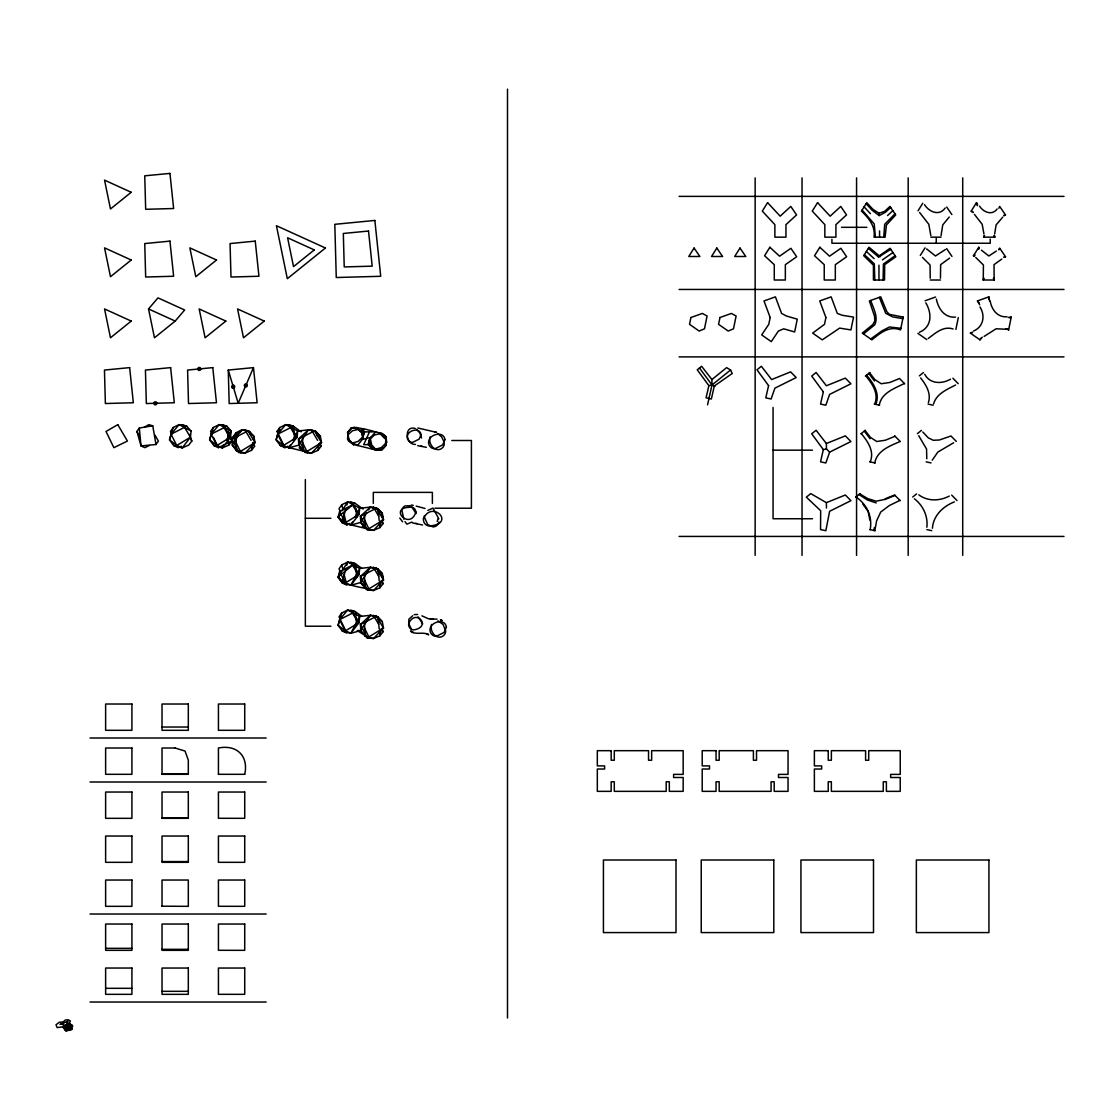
<?xml version="1.0" encoding="UTF-8"?>
<svg xmlns="http://www.w3.org/2000/svg" width="1120" height="1120" viewBox="0 0 1120 1120"><rect width="100%" height="100%" fill="white"/><g stroke="black" fill="none" stroke-linecap="round" stroke-linejoin="round"><path stroke-width="1.5" d="M875.406 237.16L874.216 223.944L862.12 210.056M926.87 527.226C928.102 516.18 923.132 505.554 914.424 498.778M941.052 235.606L942.76 224.896L949.242 217.014M983.948 234.024L982.184 224.308L974.414 214.34M870.17 529.662C872.648 516.628 866.824 504.224 855.904 496.944M988.75 299.236L988.848 296.856L977.438 300.944L979.706 304.808M983.262 278.222L983.43 265.006L975.73 257.474M978.628 249.284L978.768 247.268L973.462 255.738L974.358 256.102M191.1 431.032L190.428 437.192L182.28 447.86L173.67 445.522L169.526 439.866L171.024 434.196L179.102 424.606L186.718 426.202L191.1 431.032L179.102 424.606L173.166 427.518L170.422 431.466L171.85 434.42M362.628 436.996L362.138 432.264L358.246 429.436L352.436 430.766L348.068 434.756L348.53 439.852L352.394 443.058L358.232 441.35L362.628 436.996L364.504 431.9L375.69 431.844L381.43 433.384L386.05 436.744L386.638 442.358L381.416 447.524L374.486 449.54L369.894 445.746L369.362 439.698L374.528 434.966L381.43 433.384M362.922 439.194L363.314 436.072L361.27 428.484L356.58 427.574L350.966 428.078L347.522 432.642L349.006 439.572L353.654 444.808L356.692 444.584M438.046 518.714L437.22 521.556M875.112 530.726L873.908 530.474L874.398 527.506M238.392 435.4L232.302 445.116L236.432 450.772L245.042 453.11L255.01 442.596L253.876 436.282L248.038 430.906L241.878 429.856L231.98 439.026L232.302 445.116L238.77 452.452L245.042 453.11L251.468 450.352L252.812 442.54M253.344 439.418L253.876 436.282L249.494 431.452L244.986 429.926M301.14 431.83L293.342 426.202L285.726 424.606L277.634 434.196L276.15 439.866L280.28 445.522L311.542 453.11L321.51 442.596L320.376 436.282L314.538 430.906L308.378 429.856L298.466 439.026L298.802 445.116L305.27 452.452L311.542 453.11L317.968 450.352L319.032 444.094M319.844 439.418L320.376 436.282L315.98 431.452L311.472 429.926M380.996 521.346L379.932 527.59L373.506 530.348L367.234 529.69L360.766 522.354L360.43 516.278L370.342 507.108L376.502 508.144L381.864 513.268L383.474 519.834L373.506 530.348L342.244 522.76L338.114 517.104L339.598 511.434L353.136 504.588L359.688 508.284L370.342 507.108L377.118 508.774L382.34 513.534L383.474 519.834L367.234 529.69L360.43 516.278L376.502 508.144L383.474 519.834M381.808 516.656L382.34 513.534L377.944 508.704L373.436 507.178L372.414 507.766M380.996 581.532L379.932 587.776L373.506 590.534L367.234 589.876L360.766 582.54L360.43 576.464L370.342 567.294L376.502 568.33L381.864 573.468L383.474 580.02L373.506 590.534L370.636 589.75M381.808 576.842L382.34 573.72L377.944 568.89L373.436 567.364L372.414 567.952L377.118 568.974L382.34 573.72L383.474 580.02L367.234 589.876L360.43 576.464L376.502 568.33L383.474 580.02M380.996 629.538L379.932 635.796L373.506 638.54L367.234 637.896L360.766 630.546L360.43 624.47L370.342 615.3L376.502 616.336L382.34 621.726L383.474 628.026L373.506 638.54L370.636 637.77M926.786 458.78L926.548 449.008L918.722 435.708M874.804 530.67L876.652 520.772L880.712 512.036L889.238 505.61L899.976 500.346M955.892 329.42L958.314 317.604M1005.97 328.636L1008.616 329.924L1011.248 317.1L1008.266 317.478M932.4 528.262C933.31 515.564 943.054 506.324 954.366 501.886M928.396 402.556C931.434 393.484 926.058 384.846 920.654 377.958M993.86 278.222L994.238 280.014L983.15 280.014L983.542 278.222M707.56 404.81L711.998 384.986L711.914 379.554L701.624 366.268L697.242 369.81L708.862 385.644L706.076 397.838L711.368 399L714.308 385.994L732.256 373.464L730.576 370.006L726.586 367.626L711.914 379.554M874.272 404.068L875.728 404.39C880.39 393.526 873.334 383.278 866.6 375.186L869.834 372.498M826.378 443.534L816.102 430.262L811.706 433.79L823.326 449.624L820.54 461.818L825.832 462.98L829.626 452.144L850.92 441.546L845.334 435.862L826.378 443.534L826.462 448.966L829.626 452.144M874.636 404.152C879.186 393.596 872.214 383.684 865.732 375.83M870.17 461.902C874.72 451.36 867.762 441.434 861.266 433.58M994.462 235.606L994.854 237.16L983.766 237.16L984.144 235.606M348.068 434.756L347.508 438.956L348.544 441.084L353.654 444.808M383.054 579.334L381.864 573.468L377.118 568.974L370.342 567.294L359.688 568.47L353.136 564.774L339.598 571.634L338.114 577.29L342.244 582.946L346.892 585.088L344.092 574.56M345.59 509.684L342.23 522.2L338.114 517.104L345.338 522.746L350.854 525.098L360.766 522.354L366.856 512.652M346.85 504.98L347.69 501.844L355.306 503.454L363.104 509.068M345.59 569.87L342.23 582.4L346.444 584.164M346.85 565.166L347.69 562.044L355.306 563.64L361.802 568.33M430.122 436.898C428.4 442.162 432.166 449.582 438.102 449.68A6.748 6.748 0 0 0 441.98 448.224L442.96 447.244A5.642 5.642 0 0 0 444.178 443.198M431.55 624.414C429.828 629.678 433.594 637.112 439.53 637.196A6.748 6.748 0 0 0 443.408 635.74L444.388 634.76A5.642 5.642 0 0 0 445.592 630.714L443.058 624.428L438.004 620.83M173.166 427.518L169.526 439.866L176.75 445.508L182.28 447.86L188.706 445.102L191.828 441.056L189.56 434.462M213.794 445.522L222.404 447.86L230.552 437.192L231.224 431.032L226.842 426.202L219.226 424.606L213.29 427.518L209.65 439.866L213.794 445.522L218.428 447.664L231.952 441.056L228.55 431.158M308.378 429.856L297.724 431.032L285.726 424.606L279.79 427.518L276.15 439.866L283.374 445.508L288.89 447.86L298.802 445.116L308.378 429.856L315.98 431.452L317.688 436.408M341.754 612.962L338.114 625.296L342.244 630.952L346.892 633.094L338.996 616.91L341.754 612.962L347.69 610.05L355.306 611.646L361.802 616.336M352.394 443.058L357.56 445.48L362.236 439.432L364.504 431.9L360.948 430.052L362.138 432.264M879.27 405.16C881.37 392.742 894.642 388.458 904.428 383.46M874.804 462.91C876.876 450.604 890.61 445.522 900.186 441.546M340.284 571.284L338.492 576.688L342.23 582.4L338.114 577.29C345.758 585.872 357.378 586.39 367.766 588.98M375.69 431.844L370.692 437.416L368.172 444.654L371.546 447.426M933.604 403.83C936.474 393.708 947.086 389.424 955.584 385.014M932.19 460.222L937.846 452.074L953.652 442.764M253.456 367.626L238.196 403.284L228.256 370.062L253.456 367.626L257.138 402.752L229.18 403.536L228.256 370.062M369.278 432.334L363.692 444.654L368.172 444.654L369.362 439.698M972.188 332.248L970.368 333.102L979.972 339.85L980.714 338.24M983.15 280.014L984.004 278.222M998.802 208.292L999.684 206.43L1005.466 214.9L1003.94 215.824M999.012 249.802L999.782 248.304L1005.564 256.76L1004.15 257.32M226.408 440.216L231.224 431.032L219.226 424.606L211.134 434.196L209.65 439.866L216.874 445.508L222.404 447.86L224 444.794M290.5 444.794L288.89 447.86L297.038 437.192L297.724 431.032L292.908 440.216M352.464 522.032L350.854 525.098L359.002 514.43L359.688 508.284L354.872 517.454M342.244 630.952L350.854 633.29L359.688 616.476L370.342 615.3L377.944 616.896L382.34 621.726M983.766 237.16L984.606 235.606M240.142 432.628L241.878 429.856L249.494 431.452L250.628 434.756M340.326 513.562L338.492 516.502L353.136 504.588L359.002 514.43L345.338 522.746L339.598 511.434M342.174 510.636L347.69 501.844L353.136 504.588M368.592 509.88L370.342 507.108M353.136 564.774L347.69 562.044L338.492 576.688L353.136 564.774L359.002 574.63L350.854 585.284L342.244 582.946M339.598 571.634L345.338 582.932L359.002 574.63L359.688 568.47L350.854 585.284L360.766 582.54L370.342 567.294M350.854 633.29L359.002 622.636L359.688 616.476L347.69 610.05L339.598 619.64L338.114 625.296L345.338 630.938L350.854 633.29L360.766 630.546L370.342 615.3M918.036 210.784L922.768 203.238M920.304 255.402L925.036 247.87M972.958 212.506L971.194 211.106L976.5 202.65L977.662 204.988M347.522 432.642L351.82 428.456L354.018 427.868L358.246 429.436M136.976 431.466L139.314 428.008L152.754 425.796L155.988 444.514L141.008 445.928L136.976 431.466L139.132 435.89M155.988 444.514L158.396 441.056L154.896 435.106M213.29 427.518L210.532 431.466L211.974 434.42M235.942 432.768L236.432 450.772L241.08 452.914L233.184 436.73L235.942 432.768L241.878 429.856M287.924 446.194L284.928 447.664L277.032 431.466L279.79 427.518M347.69 501.844L341.754 504.756L338.996 508.718L340.494 511.77M347.69 562.044L341.754 564.942L338.996 568.904L340.494 571.956M222.404 447.86L228.83 445.102L231.952 441.056L230.202 438.088M251.468 450.352L254.59 446.306L253.456 443.016M317.968 450.352L321.09 446.306L319.956 443.016M381.92 520.254L383.054 523.558L379.932 527.59L379.568 524.16M381.92 580.44L383.054 583.744L379.932 587.776L379.568 584.346M381.92 628.446L383.054 631.75L379.932 635.796L379.568 632.352M385.462 442.302L386.232 445.088L383.572 447.916L379.106 449.694L374.486 449.54M148.54 308.952L157.962 297.864L184.632 309.988L175.21 321.076L154.462 337.778L148.54 308.952L175.21 321.076M378.308 450.254L382.368 449.61L386.232 445.088M979.972 339.85L982.296 337.232M998.774 249.452L999.782 248.304M890.666 207.494L885.36 212.366L879.214 215.572L872.382 210.476L866.096 203.714M887.53 215.544L892.836 210.672M895.006 213.836L884.716 224.252L883.722 237.16M997.136 208.992C992.096 215.894 983.416 212.212 979.538 206.15M1002.722 217.182L996.114 224.896L994.658 234.038M921.466 430.346L917.336 433.678M945.224 207.984C939.204 216.454 929.166 211.946 924.504 204.666M923.398 372.596L919.366 375.858M860.972 433.79L865.368 430.262M855.61 497.154L860.006 493.612M916.58 493.92L912.688 497.042M730.576 370.006L711.998 384.986L708.862 385.644M984.102 336.42L996.128 328.776L1005.858 329.238M996.366 251.034L988.848 255.99L981.414 250.166M919.394 332.276C932.176 326.984 932.022 313.264 925.82 302.862M863.478 333.956L874.804 324.758C878.556 316.596 873.18 308.168 870.772 300.44M870.674 339.01L881.804 330.946L889.476 326.97L900.858 328.314M928.242 338.492C935.424 333.158 943.32 325.724 953.078 328.972M865.438 376.04L866.6 375.186M427.854 510.384L433.02 508.102L438.802 518.826M890.764 249.368L878.57 257.068L868.364 248.332M892.934 252.532L882.42 259.882M895.104 255.71L883.4 264.04L883.12 280.014M945.434 249.48L935.494 255.99L926.618 248.92M949.564 258.118L940.646 264.642L940.45 278.222M879.536 255.654L890.05 248.304L895.818 256.76L884.702 264.656L884.506 280.014L873.418 280.014L873.418 265.174L863.73 255.738L869.036 247.268L880.264 256.704M973.49 331.044C983.528 326.914 985.432 315.644 980 306.978M1001.84 259.042L994.014 264.642L994.14 278.222M63.854 1026.06L65.478 1025.122M66.934 1024.282L68.054 1023.638M63.49 1026.564L66.136 1025.038M66.654 1024.73L68.684 1023.568M63.126 1027.068L66.472 1025.136M66.696 1025.01L69.314 1023.484M63.196 1027.306L66.668 1025.304M66.878 1025.178L69.622 1023.61M63.35 1027.516L66.85 1025.486M67.074 1025.36L69.846 1023.764M63.504 1027.712L67.046 1025.668M67.27 1025.542L70.07 1023.918M63.658 1027.908L66.864 1026.06M67.872 1025.486L70.294 1024.086M63.812 1028.118L66.738 1026.424M68.348 1025.5L70.518 1024.24M63.966 1028.314L66.766 1026.704M68.684 1025.598L70.742 1024.408M64.12 1028.524L66.878 1026.928M68.936 1025.738L70.966 1024.562M64.274 1028.72L67.032 1027.124M69.132 1025.92L71.19 1024.73M64.428 1028.916L67.242 1027.292M69.258 1026.13L71.414 1024.884M64.582 1029.126L67.536 1027.418M69.328 1026.382L71.638 1025.052M64.722 1029.322L67.914 1027.488M69.3 1026.69L71.862 1025.206M64.876 1029.532L68.572 1027.39M68.992 1027.152L72.086 1025.374M65.03 1029.728L72.31 1025.528M65.184 1029.924L72.534 1025.696M65.338 1030.134L72.59 1025.948M65.492 1030.33L72.52 1026.27M65.646 1030.54L72.45 1026.606M65.8 1030.736L72.38 1026.942M66.066 1030.862L72.296 1027.264M66.794 1030.736L72.226 1027.6M67.522 1030.61L72.156 1027.936M68.25 1030.484L72.086 1028.258M68.978 1030.344L72.016 1028.594M69.706 1030.218L71.946 1028.93M70.42 1030.092L71.876 1029.252M144.354 427.224L148.778 424.676L152.754 425.796M233.184 436.73L239.078 433.328M277.032 431.466L279.986 429.772M412.006 522.06L406.882 524.146L405.006 521.626M149.38 445.466L144.872 447.664L141.008 445.928L139.314 428.008M181.314 446.194L178.304 447.664L173.67 445.522M342.244 522.76L346.892 524.902L349.888 523.432M1009.638 317.856L1011.248 317.1M975.03 255.038L973.462 255.738L974.582 255.752M412.72 615.72L408.898 619.164L408.646 624.806A5.684 5.684 0 0 0 409.92 628.054L410.76 628.866A4.746 4.746 0 0 0 414.19 629.832C432.278 626.444 415.31 608.076 408.702 623.616L411.614 629.594M904.652 383.796L899.556 378.49L889.84 382.466L881.23 383.74L874.846 379.596L869.568 372.736M895.09 436.24L885.374 440.23L876.764 441.49L870.38 437.346L865.102 430.486M895.09 495.376L885.374 499.352L876.106 501.158L867.706 498.596L859.74 493.85M826.378 502.656L845.334 494.998L850.92 500.668L829.626 511.28L825.832 530.726L820.54 529.578L820.68 510.734L806.344 497.154L810.74 493.612L826.378 502.656L826.462 508.088M885.122 498.834L894.6 494.998L900.186 500.668M949.284 496.09C939.638 501.102 927.78 501.564 918.806 494.844M950.502 379.204C941.822 384.23 929.88 384.076 924.714 374.248M925.05 300.79L935.578 297.01M879.088 213.276L884.632 211.316L889.952 206.43L895.72 214.9L886.438 224.994L885.108 237.16L874.02 237.16C875.784 226.534 868.63 217.952 861.462 211.106L866.768 202.65L873.04 209.426L879.088 213.276L879.214 215.572M350.966 428.078L354.788 427.14M1003.702 215.474L1005.466 214.9M970.368 333.102L972.58 332.528M370.692 437.416L362.236 439.432M823.326 449.624L826.462 448.966M414.204 614.6L417.564 614.474M1003.912 256.97L1005.564 256.76M357.56 445.48L376.306 450.058L382.368 449.61M188.314 774.074L162.022 774.074M679.084 196.378L1064 196.378M841.526 227.318L866.838 227.318M930.832 237.16L941.052 237.16M930.23 280.014L940.45 280.014M679.084 289.45L1064 289.45M679.084 356.888L1064 356.888M451.822 440.496L471.408 440.496L471.408 508.214L434.966 508.214M773.066 450.156L812.49 450.156M305.354 518.294L330.932 518.294M812.49 518.742L773.066 518.742L773.066 407.456M679.084 536.424L1064 536.424M330.932 626.22L305.354 626.22L305.354 479.584M162.022 727.034L188.314 727.034M90.034 738.01L266.168 738.01M218.428 774.312L244.72 774.312M90.034 782.012L266.168 782.012M162.022 818.076L188.314 818.076M162.022 861.574L188.314 861.574M162.022 906.206L188.314 906.332L188.314 880.04L162.022 880.04L162.022 906.332M90.034 914.018L266.168 914.018M105.63 948.332L131.922 948.332M162.022 949.326L188.314 949.326M105.63 988.316L131.922 988.316M162.022 991.326L188.314 991.326M90.034 1002.022L266.168 1002.022M360.766 630.546L357.28 630.532L369.544 638.358M431.13 619.164L433.16 619.178L428.442 618.772L421.918 615.846M437.038 619.122L430.374 619.136M415.464 444.43C405.468 444.962 403.704 424.984 415.282 428.484M1007.006 316.764C997.472 317.576 991.662 309.652 990.178 301.056M426.342 447.328L417.676 445.648M422.52 524.986L412.538 522.9M411.25 505.036L413.266 505.358M902.832 318.696L892.346 316.806L885.696 313.236L879.34 297.36M425.054 508.466L416.192 506.1M955.514 317.142C944.482 317.926 938.406 308.854 936.348 299.082M420.91 446.124L422.198 446.348M415.772 523.362L417.06 523.6M436.632 432.376L417.886 428.008M933.128 405.202L928.074 404.096M879.564 405.216L875.728 404.39M931.042 462.91L926.142 461.846M875.112 462.98L869.806 461.818M931.756 530.67L926.856 529.606M434.588 431.956L436.086 432.278L435.106 432.054M873.908 530.474L869.806 529.578M363.202 428.638L373.8 431.298M367.766 636.986L364.896 636.202L364.532 623.112M410.144 505.722L404.936 505.932A6.118 6.118 0 0 0 401.87 510.104L403.858 519.204M876.204 502.908L867.328 499.954L858.97 494.536M226.842 426.202L222.334 424.676L227.584 433.622M182.21 424.676L186.718 426.202M355.306 503.454L350.798 501.928L356.916 512.344M356.44 566.944L355.306 563.64L350.798 562.114L356.916 572.53M379.092 620.2L377.944 616.896L373.436 615.37L378.686 624.302M440.412 619.836L441.868 620.368M714.994 386.288L711.998 384.986L699.552 368.116M428.092 634.438L426.916 633.892L428.708 634.774C423.402 631.302 416.514 635.25 411.292 631.582M280.28 445.522L284.928 447.664M360.766 582.54L364.896 588.196L369.544 590.338M442.022 620.508L440.65 619.864L441.448 620.242M971.194 211.106L973.168 212.156M437.934 433.734L441.63 436.898L443.912 441.588M361.27 428.484L364 430.192M411.082 631.4L413.322 632.604L410.536 631.022M926.758 339.584L917.91 333.368M382.214 433.412L386.05 436.744M299.124 447.93L307.58 452.914L301.84 441.14M362.362 526.12L369.544 530.152L364.518 519.848M952.882 378.224L958.23 383.67M951.678 495.11L957.026 500.556M894.6 435.862L899.976 441.21M402.598 521.794L399.756 518.042M416.612 429.268L419.958 433.132L421.526 437.948M411.474 506.506L416.136 513.576M418.026 616.784L422.688 623.854M874.076 258.622L866.376 251.51M922.432 257.376L930.076 265.006L930.23 278.222M864.388 254.674L874.3 263.83L874.804 280.014M1007.412 328.72L1008.616 329.924M384.314 438.116L379.232 432.824L384.188 435.778L386.638 442.358M356.58 427.574L361.662 432.866L362.432 435.652M977.438 300.944L979.076 302.708M864.108 206.878L870.394 213.654M919.604 212.478L928.816 224.308L930.832 235.606M376.306 450.058L371.658 444.822L370.174 437.892M922.782 431.998L928.312 437.878L933.282 440.272L939.358 440.006L950.95 435.988L956.312 441.42M868.784 373.422L874.468 380.954M864.332 431.172L870.016 438.704M360.766 522.354L364.896 528.01L364.532 514.92M298.802 445.116L302.932 450.772L302.568 437.682M862.778 503.944L868.14 511.392L869.876 520.156M946.722 207.032L951.874 214.564M946.638 248.64L951.972 256.438M373.436 507.178L378.686 516.11M381.304 520.576L383.054 523.558M312.354 431.424L317.604 440.356M319.34 443.338L321.09 446.306M373.436 567.364L378.686 576.296M381.304 580.762L383.054 583.744M294.952 435.106L288.834 424.676L293.342 426.202L294.602 438.228M381.304 628.768L383.054 631.75M245.854 431.424L251.104 440.356M252.854 443.338L254.59 446.306M356.916 620.55L350.798 610.12L355.306 611.646L356.44 614.95M190.078 438.088L191.828 441.056M994 235.606L994.854 237.16M344.204 519.4L345.702 522.452M346.444 523.978L346.892 524.902M364.518 580.048L368.816 588.868M344.204 579.586L345.702 582.638M364.518 628.054L368.816 636.874M213.402 437.36L218.428 447.664M993.398 278.222L994.238 280.014M379.092 511.994L377.944 508.704L379.218 520.716M379.092 572.194L377.944 568.89L379.218 580.916M341.754 504.756L342.538 507.962M343.714 512.764L346.052 522.382M341.754 564.942L342.538 568.148M976.5 202.65L977.228 205.702M978.768 247.268L979.076 248.584M369.782 441.378L371.406 448.672M989.646 301.252L988.848 296.856M377.944 616.896L379.218 628.922M355.838 508.606L356.748 517.188M355.306 563.64L356.748 577.374M355.838 616.798L356.566 623.672M227.388 431.354L228.83 445.102M878.43 255.612L878.57 257.068M364.532 575.106L364.896 588.196M990.206 239.092L990.206 243.25L831.922 243.25L831.922 239.316M962.71 177.898L962.71 555.38M936.25 238.364L936.25 243.25M908.18 177.898L908.18 555.38M879.564 230.902L879.564 237.16M878.962 265.174L878.962 280.014M856.562 177.898L856.562 555.38M802.032 177.898L802.032 555.38M755.146 177.898L755.146 555.38M507.5 89.138L507.5 1017.954M432.376 503.426L432.376 492.38L373.31 492.38L373.31 503.426M244.72 774.284C248.822 755.944 236.656 744.31 218.428 748.02L218.428 774.284M424.424 515.606A6.51 6.51 0 0 0 424.382 517.076L427.7 524.566L432.964 526.918A6.748 6.748 0 0 0 436.842 525.462L437.822 524.482A5.642 5.642 0 0 0 438.97 521.948M415.898 511.896C409.934 531.608 386.75 506.394 411.698 507.276A5.152 5.152 0 0 1 415.268 509.796L415.898 511.896M421.036 434.658L419.118 439.124L412.762 442.316A4.746 4.746 0 0 1 409.332 441.35L408.492 440.538A5.684 5.684 0 0 1 407.218 437.29C406.882 430.36 419.86 426.608 421.036 434.658M444.976 439.586L442.694 444.878L435.148 448.672A5.642 5.642 0 0 1 431.074 447.51L430.08 446.544A6.748 6.748 0 0 1 428.568 442.708C428.176 434.476 443.576 430.038 444.976 439.586M446.404 627.102L444.122 632.408L436.576 636.188A5.642 5.642 0 0 1 432.502 635.04L431.508 634.074A6.748 6.748 0 0 1 429.996 630.224C429.604 621.992 445.004 617.554 446.404 627.102M423.5 518.532L423.43 519.946A6.748 6.748 0 0 0 424.942 523.796L425.936 524.762A5.642 5.642 0 0 0 430.01 525.91C456.148 523.656 432.068 499.716 423.5 518.532M67.746 1021.314L66.332 1022.476L67.312 1023.26L69.426 1023.008L70.406 1021.006L68.25 1019.774L65.212 1020.054L63.532 1021.706L64.526 1022.616L67.746 1021.314M60.256 1024.296L63.084 1024.044L63.952 1025.01L62.538 1026.858L57.162 1027.614L56 1024.8L59.206 1022.308L63.028 1021.916L64.008 1022.854L60.27 1024.254M690.928 317.52L689.542 324.31L699.146 331.058L704.466 328.818L707.098 315.994L702.338 313.432L690.928 317.52M719.964 317.52L718.578 324.31L728.182 331.058L733.502 328.818L736.12 315.994L731.374 313.432L719.964 317.52M770.168 317.52L768.782 324.31L761.684 334.894L771.288 341.642L778.386 331.058L783.706 328.818L794.64 331.968L797.272 319.158L786.338 315.994L781.578 313.432L775.418 296.856L764.008 300.944L770.168 317.52M825.902 317.52L824.516 324.31L812.672 333.102L822.262 339.85L839.664 328.104L850.92 329.924L853.538 317.1L842.296 315.294L837.312 313.432L831.152 296.856L819.742 300.944L825.902 317.52M903.154 317.1L900.522 329.924C889.322 325.374 880.026 333.214 871.878 339.85L862.274 333.102L872.816 324.562L874.818 320.922L874.566 316.302L869.344 300.944L880.768 296.856L886.774 311.584L889.42 314.356L903.154 317.1M768.586 385.644L765.8 397.838L771.106 399L774.886 388.164L796.18 377.566L790.608 371.882L771.652 379.554L761.362 366.268L756.98 369.81L768.586 385.644M823.326 391.874L820.54 404.068L825.832 405.216L829.626 394.394L850.92 383.796L845.334 378.112L826.378 385.77L816.102 372.498L811.706 376.04L823.326 391.874M694.078 248.038L688.772 256.494L699.86 256.494L694.078 248.038M716.828 248.038L711.522 256.494L722.61 256.494L716.828 248.038M767.606 202.65L762.3 211.106L774.872 224.644L774.872 237.16L785.96 237.16L785.96 224.644L796.572 214.9L790.79 206.43L780.178 216.188L767.606 202.65M739.998 248.038L734.692 256.494L745.78 256.494L739.998 248.038M769.874 247.268L764.568 255.738L774.27 264.67L774.27 280.014L785.344 280.014L785.344 264.67L796.67 256.76L790.888 248.304L779.576 256.2L769.874 247.268M817.572 202.65L812.266 211.106L824.838 224.644L824.838 237.16L835.926 237.16L835.926 224.644L846.538 214.9L840.756 206.43L830.144 216.188L817.572 202.65M819.84 247.268L814.534 255.738L824.236 264.67L824.236 280.014L835.324 280.014L835.324 264.67L846.636 256.76L840.854 248.304L829.542 256.2L819.84 247.268M131.222 192.276L110.474 208.978L104.552 180.152L131.222 192.276M131.222 260.008L110.474 276.71L104.552 247.884L131.222 260.008M131.222 321.076L110.474 337.778L104.552 308.952L131.222 321.076M216.538 260.008L195.79 276.71L189.854 247.884L216.538 260.008M225.848 321.076L205.1 337.778L199.178 308.952L225.848 321.076M314.272 249.914L293.524 266.616L287.602 237.79L314.272 249.914M325.444 247.996L287.322 278.684L276.43 225.722L325.444 247.996M264.25 321.076L243.502 337.778L237.566 308.952L264.25 321.076M190.428 437.192L176.75 445.508L171.024 434.196L184.548 427.35L190.428 437.192M230.552 437.192L216.874 445.508L211.134 434.196L224.672 427.35L230.552 437.192M255.01 442.596L238.77 452.452L231.98 439.026L248.038 430.906L255.01 442.596M297.038 437.192L283.374 445.508L277.634 434.196L291.172 427.35L297.038 437.192M321.51 442.596L305.27 452.452L298.466 439.026L314.538 430.906L321.51 442.596M359.002 622.636L345.338 630.938L339.598 619.64L353.136 612.794L359.002 622.636M383.474 628.026L367.234 637.896L360.43 624.47L376.502 616.336L383.474 628.026M117.796 424.676L106.008 431.466L113.89 447.664L127.414 441.056L117.796 424.676M169.946 173.404L144.746 175.826L145.67 209.3L173.628 208.516L169.946 173.404M374.85 220.444L334.81 224.322L336.266 277.522L380.716 276.29L374.85 220.444M169.946 241.122L144.746 243.558L145.67 277.032L173.628 276.248L169.946 241.122M255.248 241.122L230.062 243.558L230.986 277.032L258.944 276.248L255.248 241.122M368.508 231.042L343.322 233.464L344.232 266.938L372.204 266.154L368.508 231.042M129.64 367.626L104.454 370.062L105.378 403.536L133.336 402.752L129.64 367.626M170.618 367.626L145.432 370.062L146.342 403.536L174.314 402.752L170.618 367.626M212.786 367.626L187.586 370.062L188.51 403.536L216.468 402.752L212.786 367.626M131.922 704.018L105.63 704.018L105.63 730.31L131.922 730.31L131.922 704.018M188.314 704.018L162.022 704.018L162.022 730.31L188.314 730.31L188.314 704.018M244.72 704.018L218.428 704.018L218.428 730.31L244.72 730.31L244.72 704.018M131.922 748.02L105.63 748.02L105.63 774.312L131.922 774.312L131.922 748.02M175.168 748.02L162.022 748.02L162.022 774.312L188.314 774.312L188.314 760.172L185.038 751.058L175.168 748.02M611.17 750.68L597.324 750.68L597.324 765.898L604.618 765.898L604.618 769.02L597.324 769.02L597.324 791.35L611.17 791.35L611.17 781.788L614.292 781.788L614.292 791.35L666.19 791.35L666.19 781.788L669.326 781.788L669.326 791.35L683.172 791.35L683.172 777.504L673.61 777.504L673.61 774.382L683.172 774.382L683.172 750.68L651.658 750.68L651.658 760.242L648.536 760.242L648.536 750.68L614.292 750.68L614.292 760.242L611.17 760.242L611.17 750.68M716.044 750.68L702.198 750.68L702.198 765.898L709.506 765.898L709.506 769.02L702.198 769.02L702.198 791.35L716.044 791.35L716.044 781.788L719.18 781.788L719.18 791.35L771.078 791.35L771.078 781.788L774.2 781.788L774.2 791.35L788.046 791.35L788.046 777.504L778.484 777.504L778.484 774.382L788.046 774.382L788.046 750.68L756.532 750.68L756.532 760.242L753.41 760.242L753.41 750.68L719.18 750.68L719.18 760.242L716.044 760.242L716.044 750.68M828.226 750.68L814.38 750.68L814.38 765.898L821.674 765.898L821.674 769.02L814.38 769.02L814.38 791.35L828.226 791.35L828.226 781.788L831.362 781.788L831.362 791.35L883.26 791.35L883.26 781.788L886.382 781.788L886.382 791.35L900.228 791.35L900.228 777.504L890.666 777.504L890.666 774.382L900.228 774.382L900.228 750.68L868.714 750.68L868.714 760.242L865.592 760.242L865.592 750.68L831.362 750.68L831.362 760.242L828.226 760.242L828.226 750.68M131.922 792.036L105.63 792.036L105.63 818.328L131.922 818.328L131.922 792.036M188.314 792.036L162.022 792.036L162.022 818.328L188.314 818.328L188.314 792.036M244.72 792.036L218.428 792.036L218.428 818.286L244.72 818.328L244.72 792.036M131.922 836.038L105.63 836.038L105.63 862.33L131.922 862.33L131.922 836.038M188.314 836.038L162.022 836.038L162.022 862.33L188.314 862.33L188.314 836.038M244.72 836.038L218.428 836.038L218.428 862.316L244.72 862.33L244.72 836.038M676.004 860.006L603.428 860.006L603.428 932.582L676.004 932.582L676.004 860.006M773.808 860.006L701.232 860.006L701.232 932.582L773.808 932.582L773.808 860.006M873.502 860.006L800.94 860.006L800.94 932.582L873.502 932.582L873.502 860.006M988.932 860.006L916.356 860.006L916.356 932.582L988.932 932.582L988.932 860.006M131.922 880.04L105.63 880.04L105.63 906.332L131.922 906.332L131.922 880.04M244.72 880.04L218.428 880.04L218.428 906.29L244.72 906.332L244.72 880.04M131.922 924.042L105.63 924.042L105.63 950.334L131.922 950.334L131.922 924.042M188.314 924.042L162.022 924.042L162.022 950.334L188.314 950.334L188.314 924.042M244.72 924.042L218.428 924.042L218.428 950.292L244.72 950.334L244.72 924.042M131.922 968.044L105.63 968.044L105.63 994.336L131.922 994.336L131.922 968.044M188.314 968.044L162.022 968.044L162.022 994.336L188.314 994.336L188.314 968.044M244.72 968.044L218.428 968.044L218.428 994.322L244.72 994.336L244.72 968.044M245.014 386.722A1.498 1.498 0 0 0 247.324 385.518A1.498 1.498 0 0 0 245.126 384.118A1.498 1.498 0 0 0 245.014 386.722M232.428 387.94A1.498 1.498 0 0 0 234.724 386.736A1.498 1.498 0 0 0 232.526 385.336A1.498 1.498 0 0 0 232.428 387.94M154.56 404.544A1.498 1.498 0 0 0 156.856 403.34A1.498 1.498 0 0 0 154.672 401.954A1.498 1.498 0 0 0 154.56 404.544M198.534 370.188A1.498 1.498 0 0 0 200.83 368.984A1.498 1.498 0 0 0 198.646 367.598A1.498 1.498 0 0 0 198.534 370.188"/></g></svg>
